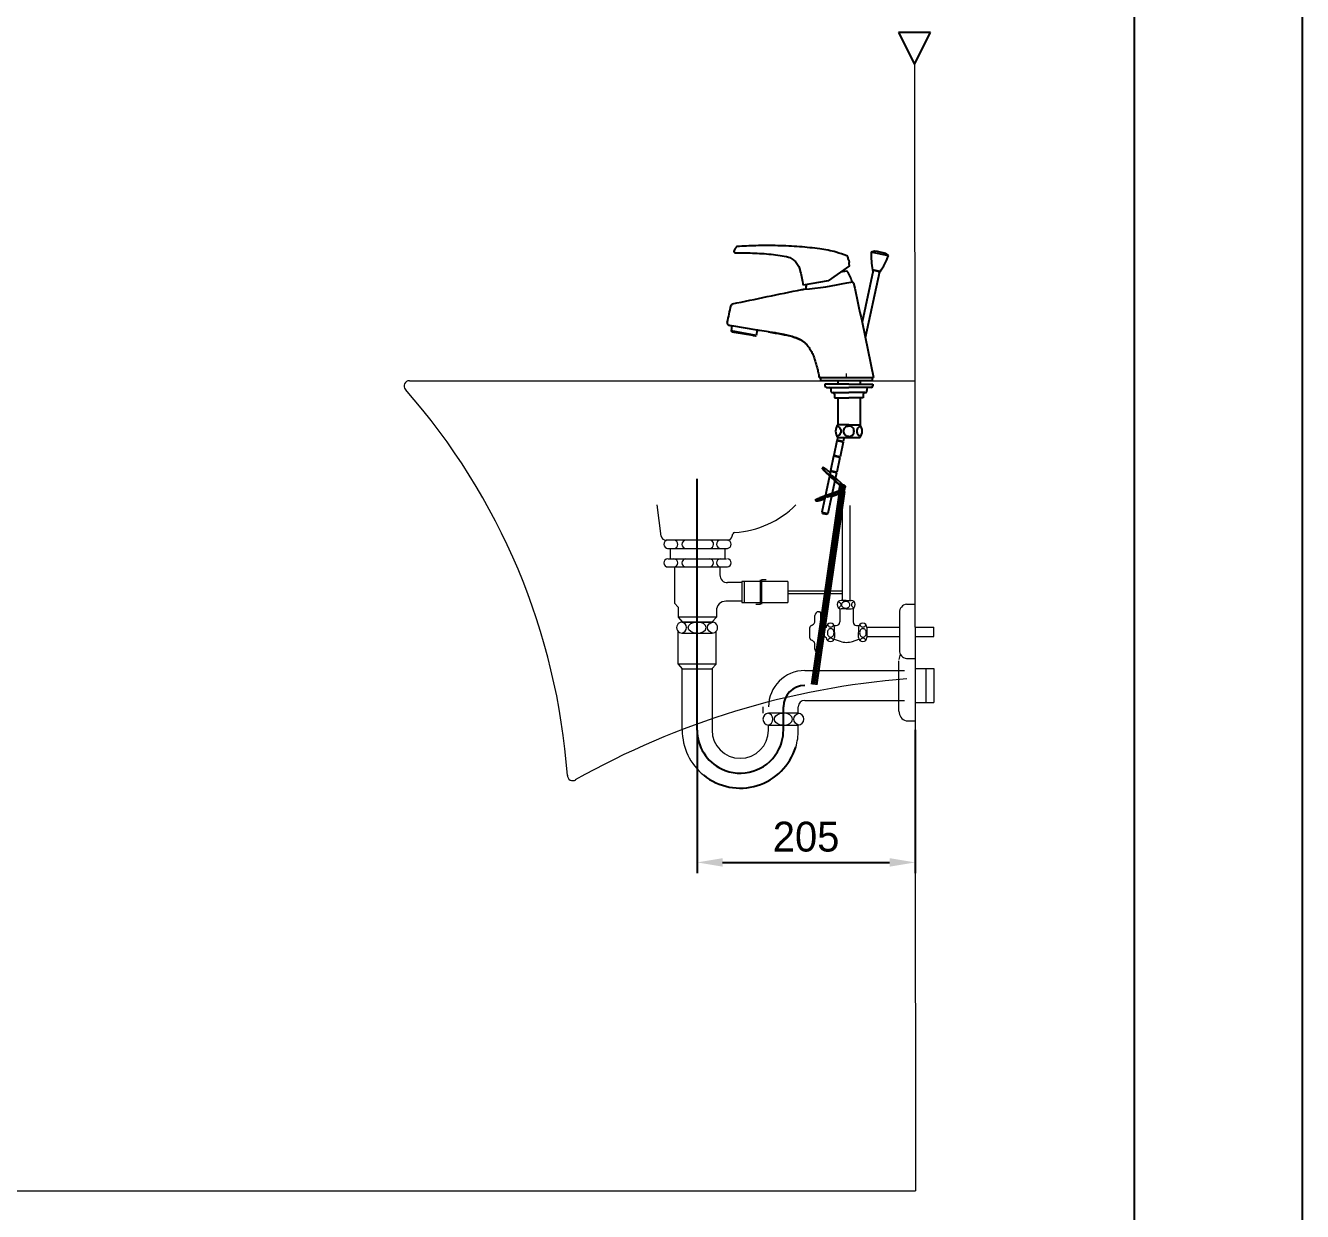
# Model space of a CAD drawing. Header units: millimetres. Extents: x 14345 to 16771, y -177 to 3253.
# Drawn here: x 15572 to 16771, y 645 to 1758 of the extents above; entities that cross this region are included whole.
import ezdxf
from ezdxf.lldxf.tags import DXFTag

# ---------------------------------------------------------------- set-up
doc = ezdxf.new("R2010")
doc.units = ezdxf.units.MM
doc.header["$LTSCALE"] = 0.2
for name, color, linetype in [('7', 7, 'Continuous'), ('CENTER', 2, 'CENTER'), ('YA', 7, 'Continuous'), ('외형선', 3, 'Continuous')]:
    doc.layers.add(name, color=color, linetype=linetype)
for name, color, linetype, lineweight in [('DIM', 3, 'Continuous', 15), ('drawing', 7, 'Continuous', 15), ('HID', 252, 'HIDDEN', 15)]:
    doc.layers.add(name, color=color, linetype=linetype, lineweight=lineweight)
doc.styles.add('h', font='', dxfattribs={"height": 28})
doc.styles.get('h').set_extended_font_data('Haansoft Batang')
tags = doc.linetypes.add('CENTER', pattern=[50.800000000000004, 31.75, -6.35, 6.35, -6.35]).pattern_tags.tags
tags[10:11] = [DXFTag(74, 4), DXFTag(75, 0), DXFTag(340, '0'), DXFTag(46, 1.0), DXFTag(50, 0.0), DXFTag(44, 0.0), DXFTag(45, 0.0)]
tags[8:9] = [DXFTag(74, 4), DXFTag(75, 0), DXFTag(340, '0'), DXFTag(46, 1.0), DXFTag(50, 0.0), DXFTag(44, 0.0), DXFTag(45, 0.0)]
tags[6:7] = [DXFTag(74, 4), DXFTag(75, 0), DXFTag(340, '0'), DXFTag(46, 1.0), DXFTag(50, 0.0), DXFTag(44, 0.0), DXFTag(45, 0.0)]
tags[4:5] = [DXFTag(74, 4), DXFTag(75, 0), DXFTag(340, '0'), DXFTag(46, 1.0), DXFTag(50, 0.0), DXFTag(44, 0.0), DXFTag(45, 0.0)]
tags = doc.linetypes.add('HIDDEN', pattern=[9.524999999999999, 6.35, -3.175]).pattern_tags.tags
tags[6:7] = [DXFTag(74, 4), DXFTag(75, 0), DXFTag(340, '0'), DXFTag(46, 1.0), DXFTag(50, 0.0), DXFTag(44, 0.0), DXFTag(45, 0.0)]
tags[4:5] = [DXFTag(74, 4), DXFTag(75, 0), DXFTag(340, '0'), DXFTag(46, 1.0), DXFTag(50, 0.0), DXFTag(44, 0.0), DXFTag(45, 0.0)]
doc.dimstyles.new('AM_ISO$0', dxfattribs={"dimtxt": 28, "dimasz": 24, "dimexe": 10, "dimexo": 0, "dimgap": 10, "dimtad": 1, "dimdec": 0, "dimdsep": 46, "dimtxsty": 'h', "dimcen": -5, "dimclrd": 256, "dimclre": 256, "dimclrt": 256, "dimadec": 0, "dimazin": 2, "dimtp": 0.1, "dimtm": 0.1, "dimtfac": 0.71, "dimtdec": 0, "dimtmove": 0, "dimatfit": 3, "dimfxl": 0, "dimlwd": -1, "dimlwe": -1, "dimarcsym": 0})

# ---------------------------------------------------------------- blocks, each defined once
blk = doc.blocks.new('A$C60B437B5')
at = {"layer": '7'}
for p, q in [((113.97189946461, 398.7712857172476), (114.3192014029482, 396.8016385484286)), ((138.1947446917147, 407.3474321895485), (135.1929712534511, 406.4519679381299)), ((151.3324066655587, 403.0214250396391), (135.1929712535348, 406.4519679380526)), ((138.1947446917147, 407.3474321895485), (138.2250637797388, 407.3409876684029)), ((148.9240492118261, 405.0668481116252), (148.9543682998519, 405.0604035904864)), ((148.9543682998519, 405.0604035904864), (151.3324066655587, 403.0214250396391)), ((114.819183740794, 393.5916876055437), (94.75419410727045, 379.5420306099975)), ((112.1234684023038, 388.5957193137704), (106.1900394053082, 387.5494956935124)), ((136.8977032588755, 389.2209961491806), (126.5503814686253, 340.5406745023599)), ((142.7665888632218, 387.9735260042701), (129.5610085194567, 325.8461551059002)), ((143.4461286588266, 388.1419005304354), (136.3453968548693, 389.6512076681181)), ((136.7325311308814, 389.2561045689165), (137.8758508596256, 389.0130844584285)), ((141.7884412625135, 388.1814376952223), (137.8758508596256, 389.0130844584285)), ((141.7884412625135, 388.1814376952223), (142.9317609912578, 387.9384175847365)), ((94.75419410727045, 379.5420306099975), (71.25922035301483, 375.3992328261181)), ((112.3815316150358, 377.4715300901964), (117.7198776157838, 378.4128245224922)), ((4.372391971830439, 337.3419255420179), (3.505376381304814, 332.4248357862659)), ((28.01037604009434, 333.1891032452261), (4.372391971830439, 337.3419255420179)), ((126.5503814686253, 340.5406745023599), (137.1605137547849, 288.7538566581923)), ((4.389928312204574, 331.6826085873679), (3.505376381304814, 332.4248357862659)), ((27.14076245360229, 328.257279522267), (3.505376381304814, 332.4248357862659)), ((4.389928312204574, 331.6826085873679), (6.113954727003147, 331.3786162149693)), ((24.33228531069108, 328.1662329895805), (6.113341880001826, 331.3787242764299)), ((23.9036325740035, 328.0387307100675), (6.472535345703363, 331.1123034547693)), ((24.3317321101058, 328.1663305337695), (26.05569887850652, 327.8623486786653)), ((26.05569887850652, 327.8623486786653), (27.14076245360229, 328.257279522267)), ((28.01037604009434, 333.1891032452261), (27.14076245360229, 328.257279522267)), ((28.50277991658731, 333.1022791563912), (28.01037604009434, 333.1891032452261)), ((86.3866829595845, 288.7538566581923), (86.28534305028734, 289.222814193892)), ((86.38655913418552, 288.7538566581923), (115.5427535278268, 288.7538566581923)), ((87.38668295958814, 288.7538566581923), (87.38668295958814, 285.7538566581927)), ((115.5427535278268, 288.7538566581923), (137.1605137547849, 288.7538566581923)), ((136.1605137547867, 288.7538566581923), (136.1605137547867, 285.7538566581927)), ((87.38668295958814, 285.7538566581927), (114.9050838428157, 285.7538566581927)), ((91.66051377238728, 282.4680788963899), (91.66051377238728, 280.9680788963913)), ((114.1605137723873, 282.4680788963899), (91.66051377238728, 282.4680788963899)), ((93.1605137723891, 279.4680788963904), (95.6605137723891, 279.4680788963904)), ((95.6605137723891, 279.4680788963904), (114.1605137723873, 279.4680788963904)), ((97.16051377238546, 277.9680788963917), (97.16051377238546, 276.4680788963908)), ((103.6605137723855, 285.7538566581927), (103.6605137723855, 282.4680788963899)), ((114.1605137723873, 282.4680788963899), (136.6605137723873, 282.4680788963899)), ((132.6605137723855, 279.4680788963904), (114.1605137723873, 279.4680788963904)), ((114.9050838428157, 285.7538566581927), (136.1605137547867, 285.7538566581927)), ((124.6605137723855, 285.7538566581927), (124.6605137723855, 282.4680788963899)), ((131.1605137723855, 277.9680788963917), (131.1605137723855, 276.4680788963908)), ((135.1605137723855, 279.4680788963904), (132.6605137723855, 279.4680788963904)), ((136.6605137723873, 282.4680788963899), (136.6605137723873, 280.9680788963913)), ((99.16051377238728, 274.4680788963904), (114.1605137723873, 274.4680788963904)), ((100.6605137723891, 272.9680788963917), (100.6605137723891, 269.4680788963904)), ((100.6605137723891, 269.4680788963904), (114.1605137723873, 269.4680788963904)), ((103.6605137723855, 269.4680788963904), (103.6605137723855, 244.2538566581918)), ((129.1605137723873, 274.4680788963904), (114.1605137723873, 274.4680788963904)), ((127.6605137723855, 269.4680788963904), (114.1605137723873, 269.4680788963904)), ((124.6605137723855, 269.4680788963904), (124.6605137723855, 244.2538566581918)), ((127.6605137723855, 272.9680788963917), (127.6605137723855, 269.4680788963904)), ((114.1605137723873, 244.2538566581918), (103.6605137723855, 244.2538566581918)), ((114.1605137723873, 244.2538566581918), (124.6605137723855, 244.2538566581918)), ((102.883350641092, 229.1960486691817), (99.97258696964127, 215.501982258874)), ((108.7522362454438, 227.9485785242734), (102.883350641092, 229.1960486691817)), ((103.5617802414599, 232.387808994303), (103.0288888246487, 229.880751989703)), ((108.897774428995, 228.6332818447925), (103.0288888246487, 229.880751989703)), ((103.3724244414243, 229.0920928237726), (103.5179626249756, 229.7767961442939)), ((103.6605137723855, 232.2538566581914), (124.6605137723855, 232.2538566581914)), ((108.7522362454438, 227.9485785242734), (105.8414725739894, 214.2545121139635)), ((108.2631624451114, 228.0525343696825), (108.4087006286627, 228.7372376902015)), ((109.667351362601, 232.2538566581914), (108.897774428995, 228.6332818447925)), ((89.58247811792535, 204.0706705312271), (89.25948871053333, 203.6966375859008)), ((99.82704878598815, 214.8172789383505), (96.916285114532, 201.1232125281406)), ((105.6959343904382, 213.5698087934445), (99.82704878598815, 214.8172789383505)), ((105.8414725739894, 214.2545121139635), (99.97258696964127, 215.501982258874)), ((100.3161225864169, 214.7133230929437), (100.4616607699718, 215.3980264134627)), ((105.6959343904382, 213.5698087934445), (102.785170718982, 199.8757423832346)), ((105.2068605901077, 213.6737646388535), (105.3523987736589, 214.3584679593725)), ((96.77074693099894, 200.4385092076182), (88.66219098910369, 162.2907527789605)), ((92.33932434255803, 200.5284931121371), (92.01633493517147, 200.1544601668086)), ((92.01633493517147, 200.1544601668086), (105.6578016909152, 187.3364290933584)), ((105.2582457960416, 188.3893925600607), (92.33932434255803, 200.5284931121371)), ((102.6396325354181, 199.191039062719), (94.53107659352281, 161.0432826340591)), ((96.50866731005954, 199.2055215309204), (95.90797697549351, 199.7699525787464)), ((102.6396325354181, 199.191039062719), (96.77074693099894, 200.4385092076182)), ((102.785170718982, 199.8757423832346), (96.916285114532, 201.1232125281406)), ((97.25982073141131, 200.3345533622148), (97.40535891496256, 201.0192566827338)), ((108.209963588708, 188.2105470179356), (101.6215374035237, 194.4012780499718)), ((102.1505587350002, 199.2949949081224), (102.2960969186497, 199.9796982286437)), ((105.4316735581251, 182.5679154462607), (79.10722356688711, 0.9046298137564008)), ((105.9907799687207, 182.4490737100125), (79.66924053427829, 0.7918495102351244)), ((80.91063734702584, 0.5427376195686975), (108.0567375117171, 186.0993032576714)), ((81.95266783860279, 0.333632695807637), (108.8400104392549, 184.6859056204441)), ((109.7818690297499, 181.1278663073283), (83.58542889809723, 0.005985491981618907)), ((109.9162978648346, 181.6146791233489), (83.61526353024783, -1.442693019271246e-06)), ((104.4982053661461, 181.8809573091532), (86.8225424461998, 175.7195876409485)), ((86.96547504759292, 175.2465199154351), (104.6411379675392, 181.4078895836399)), ((105.1615883491577, 181.2972644399331), (104.6411379675392, 181.4078895836399)), ((105.4572119878067, 186.4936928245418), (104.6577292750244, 182.7324223820181)), ((104.6578576133434, 182.7323951028932), (106.2881676881007, 182.3858619989248)), ((105.5810911453373, 188.7693311056039), (105.193503856488, 188.3204915711547)), ((105.193503856488, 188.3204915711547), (105.8023584666698, 187.7483890654564)), ((106.0015599121398, 186.3779881013413), (105.2020771993994, 182.6167176589108)), ((106.2559836433393, 186.3239086678861), (105.4573403261275, 186.4936655454123)), ((105.5810911453373, 188.7693311056039), (109.5066090414985, 187.9349365188039)), ((106.1899457556101, 188.1972285998625), (105.5810911453373, 188.7693311056039)), ((106.2303424030797, 188.1581773347573), (106.0704478175667, 187.4059324536636)), ((106.1899457556101, 188.1972285998625), (110.115463651684, 187.3628340131056)), ((106.2881676881007, 182.3858619989248), (107.1198144513692, 186.2984524018559)), ((110.4769633135693, 185.584868382686), (107.0827740138484, 186.3063255899367)), ((110.115463651684, 187.3628340131056), (109.5066090414985, 187.9349365188039)), ((110.4505569087287, 185.5904812373699), (109.7901246223882, 182.4833916179425)), ((109.7980008720479, 182.2927630973134), (110.4968604918176, 185.5806391069557)), ((109.8243792680951, 181.634217024204), (109.9162978648346, 181.6146791233489)), ((82.86330474770512, 173.6049579284729), (83.00623734909823, 173.1318902029595)), ((86.8225424461998, 175.7195876409485), (86.96547504759292, 175.2465199154351)), ((90.53412768048292, 174.4879793819512), (91.31246039674988, 174.7592900315856)), ((97.93736151212943, 177.0685932228268), (104.7689263792345, 179.449935113618)), ((88.66219098910369, 162.2907527789605), (94.53107659352281, 161.0432826340591)), ((88.66219098907823, 162.2907527789673), (89.43242689901672, 161.1046934873909)), ((89.43242689901672, 161.1046934873909), (93.34501730194643, 160.2730467241188)), ((94.53107659352281, 161.0432826340591), (93.34501730194643, 160.2730467241188))]:
    blk.add_line(p, q, dxfattribs=at)
for points in [[(102.918728803641, 243.1099039767644, -0.03864455339904184), (103.6216869114214, 242.874829613301, -0.09923266320467948), (105.2158335012227, 241.7893905641238, -0.09772396573472668), (106.2762933666563, 240.1720689595998, -0.09668326976021187), (106.6507113716507, 238.2538566581904, -0.09668326976021818), (106.2762933666563, 236.3356443567834, -0.097723965734745), (105.2158335012227, 234.7183227522594, -0.09923266320468782), (103.6216869114214, 233.6328837030821, -0.0386445533990412), (102.918728803641, 233.3978093396188, -0.1003264732363514)], [(114.1605137723873, 233.2538566581904, -0.1003264732363513), (112.2905587470468, 233.6328837030821, -0.09923266320468234), (110.696412157251, 234.7183227522594, -0.09772396573472465), (109.6359522918174, 236.3356443567834, -0.09668326976020096), (109.261534286823, 238.2538566581904, -0.0966832697601965), (109.6359522918174, 240.1720689595998, -0.09772396573472242), (110.696412157251, 241.7893905641238, -0.09923266320467948), (112.2905587470468, 242.874829613301, -0.1003264732363477), (114.1605137723873, 243.2538566581904)], [(114.1605137723873, 233.2538566581904, 0.1003264732363513), (116.0304687977277, 233.6328837030821, 0.09923266320468234), (117.6246153875236, 234.7183227522594, 0.09772396573472465), (118.685075252959, 236.3356443567834, 0.09668326976020096), (119.0594932579534, 238.2538566581904, 0.0966832697601965), (118.685075252959, 240.1720689595998, 0.09772396573472242), (117.6246153875236, 241.7893905641238, 0.09923266320467948), (116.0304687977277, 242.874829613301, 0.1003264732363477), (114.1605137723873, 243.2538566581904)], [(125.4022987411299, 243.1099039767644, 0.03864455339904184), (124.6993406333495, 242.874829613301, 0.09923266320467948), (123.1051940435536, 241.7893905641238, 0.09772396573472668), (122.0447341781182, 240.1720689595998, 0.09668326976021187), (121.6703161731239, 238.2538566581904, 0.09668326976021818), (122.0447341781182, 236.3356443567834, 0.097723965734745), (123.1051940435536, 234.7183227522594, 0.09923266320468782), (124.6993406333495, 233.6328837030821, 0.0386445533990412), (125.4022987411299, 233.3978093396188, 0.1003264732363514)]]:
    blk.add_lwpolyline(points, format="xyb", dxfattribs=at)
for centre, radius, start, end in [((7.783309512677079, 407.1997434117968), 1.5000011714, 154.2971509197985, 270.8051919597678), ((9.322986682342162, 410.1921633522345), 1.5000013857, 93.69655329946563, 151.314076917032), ((111.7883170713612, 401.581977711666), 1.5, 12.94405111780823, 66.1921782444072), ((205.0980138486848, 402.8071058322773), 70, 177.0152900349719, 190.832671107118), ((133.241345462091, 357.5899821335581), 50, 71.72041935884832, 84.27958064115496), ((85.9884735591113, 428.1246201783317), 70, 325.1673288927936, 338.9847099651641), ((112.2102924911378, 388.1033154372624), 0.5, 34.09768124973049, 99.99999999952846), ((83.6414282008227, 368.7624262859929), 35, 15.88088929895332, 34.0976812497359), ((136.836486976259, 389.7451783692752), 0.5, 190.832671105415, 257.9999999998259), ((143.0357168366318, 388.4274913850998), 0.5, 258.0000000001439, 325.1673288945866), ((108.8836200421993, 373.2133057598382), 35, 175.6304533653748, 182.558546068908), ((116.6527729559875, 376.7212904709929), 2, 12.54192289473285, 57.75421194463953), ((5.478757616385337, 355.8869478871923), 1.9999998436, 103.7821654368735, 164.2289609664412), ((1.95368023348783, 339.7776035468512), 2, 167.6446493488498, 258.9831117537149), ((6.559359434506405, 331.6047073312682), 0.5, 206.8698976459218, 259.9999999999414), ((23.99045666280654, 328.5311345865687), 0.5, 259.9999999999414, 313.1301023512569), ((93.1605137723891, 280.9680788963913), 1.5, 180, 270), ((95.6605137723891, 277.9680788963917), 1.5, 0, 90), ((99.16051377238728, 276.4680788963908), 2, 180, 270), ((129.1605137723873, 276.4680788963908), 2, 270, 0), ((132.6605137723855, 277.9680788963917), 1.5, 90, 180), ((135.1605137723855, 280.9680788963913), 1.5, 270, 0), ((99.16051377238728, 272.9680788963917), 1.5, 0, 90), ((129.1605137723873, 272.9680788963917), 1.5, 90, 180), ((111.6605137723873, 238.2538566581927), 10, 143.1301023541039, 216.8698976458961), ((111.6605137723873, 238.2538566581927), 10, 143.1301023541039, 216.8698976458649), ((116.6605137723873, 238.2538566581927), 10, 323.1301023541039, 36.86989764589613)]:
    blk.add_arc(centre, radius, start, end, dxfattribs=at)
for points in [[(8.007139251612898, 410.912148643469), (6.431765204635667, 407.8502805358351)], [(112.3938223694222, 402.9543345655195), (102.3082413699467, 406.358473251343), (86.75144945363172, 409.411562563336), (67.95018365683973, 411.4570627102346), (47.41612496894049, 412.4669877350918), (26.82882414620508, 412.4659050098142), (9.226265887327827, 411.689234229156)], [(7.804392192956584, 405.6996425118284), (12.90779708130685, 405.7374916708584), (30.26465051197192, 405.2662025637089), (47.54671379634783, 403.5373345344572), (55.47725345847539, 402.1898223890701)], [(55.47746793495389, 402.1906800329537), (57.59692421968066, 401.6245407115427), (59.6207664807298, 400.772920885526), (61.50910798498444, 399.6521241392559), (63.22613828371686, 398.2833768420248), (64.73955676811056, 396.692459695668), (66.02094414505882, 394.909234504418), (67.04610994374889, 392.9673254633865), (67.79525663941968, 390.9049701202473)], [(113.9718994646137, 398.7712857172544), (113.6128085806304, 400.3386390856183), (113.250200983739, 401.9179769393616)], [(114.7635451107471, 393.8337084971743), (114.6042907878036, 394.5938261892313), (114.483200428449, 395.3068530091484), (114.4007363000492, 395.9226860943652), (114.3512358933749, 396.3981274729024), (114.3264574401383, 396.6987293966251), (114.3192014029501, 396.8016385484377)], [(67.7954250595576, 390.9055000413871), (68.56499570295455, 388.0886940634689), (70.02933753202342, 381.8456586075688), (71.23626265807616, 375.5327482990713), (71.25922035301483, 375.3992328261181)], [(69.89166712288534, 371.3869761304902), (70.15278022518942, 371.4015012136922), (70.94074935388744, 371.4474345008914), (72.26510008798869, 371.5316837917901), (112.3815316150376, 377.4715300901964)], [(5.002293061088494, 357.8293739692906), (69.89166712288534, 371.3869761304902)], [(3.869524009305678, 337.3694048500663), (4.068034486208489, 337.3592240530677), (4.372416857806456, 337.3419240857668)], [(38.85382974818822, 331.4800308360911), (30.14448758388608, 332.8461988142924), (28.50277991658913, 333.1022791563912)], [(38.85383031628589, 331.4800364729915), (44.95308083488635, 330.4771282930908), (50.95194584918499, 329.3963657475927), (56.01097019678673, 328.3484292382916)], [(56.01096513898665, 328.3484169359911), (52.30482106599084, 329.1317551697914), (48.21315560258881, 329.9058630260918), (43.72903524968933, 330.6840870901913), (38.85382974818822, 331.4800308360911)], [(56.01095578848799, 328.3483798878904), (61.13375496618755, 327.0446126409904), (65.94072773088737, 325.4118215906913), (70.04811308838725, 323.4105981529926), (72.45900915978564, 321.7159145354906)], [(72.45961154818542, 321.7166471996909), (70.99550223309052, 322.80778103749), (68.60870030898695, 324.2074738597914), (66.08164260448757, 325.3550301574926), (63.52614255298431, 326.2973006865916), (61.0040913551893, 327.0821431338907), (58.51755864418919, 327.7521442191908), (56.01096513898665, 328.3484169359911)], [(72.45900915978564, 321.7159145354906), (73.11176601928491, 321.1579398518909)], [(73.11221262438448, 321.1576755594926), (72.45961154818542, 321.7166471996909)], [(73.11221262448453, 321.1576755595904), (76.0799555502872, 317.9058086479897), (78.46591213618922, 314.1652767443923), (80.37915133828574, 310.1509982331906), (81.9372588470851, 306.0146490295908), (83.24052608139027, 301.8363707093924), (84.36159805178431, 297.6504951671898), (85.35619746058728, 293.4573581476905), (86.28519003398651, 289.2227811574928)], [(89.58342553166403, 204.0700224471123), (89.54391777972887, 203.9313597484754), (89.61633409234491, 203.6748689538847), (89.81170109000414, 203.3222066874685), (90.12468677422476, 202.882995322256), (90.54675025435245, 202.369218256976), (91.0663750439835, 201.794892721379), (91.6693835197766, 201.175687139136), (92.33932434255803, 200.5284931121371)], [(95.90797697549533, 199.7699525787464), (95.18936855357424, 200.4274912232693), (94.44168199946034, 201.0774490803253), (93.68531129490475, 201.7020965135855), (92.94088891661886, 202.284393077877), (92.22872242269659, 202.8084529435221), (91.5682402411876, 203.2599784942424), (90.977461347602, 203.6266506567238), (90.4725033874729, 203.8984652341189), (90.06714268981523, 204.068006048082), (89.77243819342402, 204.1306474224659), (89.59642956823882, 204.0846804728578), (89.58342553166403, 204.0700224471123)], [(92.01633493517147, 200.1544601668086), (91.34639411238823, 200.8016541938052), (90.74338563658966, 201.4208597760505), (90.22376084691314, 201.9951853115565), (89.80169736678545, 202.5089623768388), (89.48871168261576, 202.9481737421399), (89.29334468495654, 203.3008360085562), (89.22092837234231, 203.5573268031446), (89.26043612426838, 203.6959895017815)], [(97.56783507350701, 196.7351608289976), (97.54390930580485, 196.6789086136184), (97.58592638813752, 196.523542267186), (97.62179733284938, 196.4569757737665)], [(97.73080600699359, 196.7598051116186), (97.59282916630582, 196.7586848133458), (97.56783507350701, 196.7351608289976)], [(97.62179733284938, 196.4569757737665), (97.71726572048647, 196.2985564156741), (97.93288000605571, 196.0125971390351), (98.22448330857878, 195.676653692057), (98.5808694768184, 195.3036361928337), (98.98834279014591, 194.907879494828), (99.4312442775772, 194.5045923058972), (99.89255348337065, 194.1092727265884), (100.3545425535249, 193.7371126665987), (100.7994575072025, 193.4024140284571), (101.2102005120323, 193.1180390929369), (101.5709869448074, 192.894916229465), (101.8679519853158, 192.7416199244537), (102.0896834334599, 192.6640412690442)], [(101.5038557587941, 193.8468609738941), (101.239619963726, 194.1202101877882), (100.8321466504367, 194.5159668858826), (100.3892451628708, 194.9192540747679), (99.92793595707735, 195.3145736540789), (99.4659468869213, 195.6867337140663), (99.02103193329094, 196.0214323522966), (98.61028892842114, 196.3058072877259), (98.24950249564608, 196.5289301512), (97.95253745513037, 196.6822264562113), (97.73080600699359, 196.7598051116186)], [(101.7460757317895, 192.8015247293949), (101.5646200270949, 193.037216296256), (101.378030302576, 193.2561138222552)], [(102.2526543669392, 192.6886855516675), (102.2765801347323, 192.7449377670011), (102.2345630523087, 192.9003041134767), (102.1032237199615, 193.1252899649887), (101.8876094344887, 193.4112492415845), (101.5960061319129, 193.7471926886944), (101.5038557587941, 193.8468609738941)], [(102.0896834334599, 192.6640412690442), (102.2276602741931, 192.6651615674102), (102.2526543669392, 192.6886855516675)], [(104.4982053661461, 181.8809573091532), (104.680374941383, 181.9670547241383), (104.8441523453039, 182.0920442405798), (104.9788391658149, 182.2479879697487), (105.0810361858767, 182.4310044581118), (105.1063664187222, 182.4953643873089)], [(105.2800350031357, 181.8516070500248), (105.1603215486466, 181.7247681773863), (104.9147285307208, 181.5372403158192), (104.6411379675392, 181.4078895836399)], [(105.1063664187222, 182.4953643873089), (105.1441841809265, 182.6290231998103)], [(105.9558788504364, 186.4589028206858), (105.9665191070253, 186.5968121334201), (105.9476325348824, 186.805459302547), (105.8880529729413, 187.002715233454), (105.7892391365131, 187.1836277887398), (105.6578016909152, 187.3364290933584)], [(105.8023584666716, 187.7483890654564), (105.9027657341267, 187.6438952509232), (105.9923591384013, 187.5294344949764), (106.0704478175667, 187.4059324536636)], [(105.9436668937105, 186.3902936423317), (105.9558788504364, 186.4589028206858)], [(106.0704478175667, 187.4059324536636), (106.1820153054123, 187.1681799212927), (106.2592454587066, 186.896721176128), (106.2863785975878, 186.610295754346), (106.2559836433411, 186.3239086678861)], [(106.2303424030797, 188.1581773347573), (106.2102924131814, 188.1778364051927), (106.1899457556137, 188.1972285998602)], [(107.082774013852, 186.3063255899367), (107.0613325000522, 186.5116815202002), (107.0218045939982, 186.7239555381382), (106.9644527692999, 186.9373030565741), (106.8894591164117, 187.1496896603837), (106.7957138103429, 187.3619861942955), (106.6818347818225, 187.5736996096309), (106.5481021211144, 187.780702539507), (106.3957045389907, 187.9783382453472), (106.2303424030797, 188.1581773347573)], [(108.4149529182305, 186.0231622224358), (108.4999500175418, 185.8860948941553), (108.566194958139, 185.7513332392743), (108.6165097670819, 185.6192956742864), (108.6539918953913, 185.4878661300465), (108.6883314978695, 185.3555981571928), (108.73185718071, 185.2251385450215), (108.7789084135984, 185.0954843384777), (108.8128778341179, 184.963155688419), (108.8307555459342, 184.8276404372511), (108.8400104392549, 184.6859056204441)], [(108.8400104392549, 184.6859056204441), (108.8521142738591, 184.4880045209804), (108.8713353308431, 184.2926994169732), (108.8985964265266, 184.0987913807605), (108.9353855509307, 183.8999105448322), (108.9774700135804, 183.685970420792), (109.0108205640099, 183.4450953923799), (109.0279713310629, 183.1697724493295), (109.0488963672124, 182.8638135132194), (109.0968415973221, 182.5341479465299), (109.182060152034, 182.1986827404628), (109.2786880235781, 181.8776077242767), (109.367876999142, 181.5864576536062), (109.4492109904531, 181.339812336186), (109.5245024261221, 181.1443575490528), (109.5995586095341, 181.0136967256078), (109.6700792077554, 180.9572038798608), (109.7287040040483, 180.9810070344422), (109.7719501939173, 181.0848856567343), (109.7792412540566, 181.1226156331866)], [(109.7141482411826, 184.5001018948089), (109.7096940262254, 184.6455548902502), (109.6981413236335, 184.7826336764176), (109.6745673421919, 184.9126039991659), (109.6439862859479, 185.0376740374684), (109.6195921428643, 185.1634731178472), (109.6040164991991, 185.2915821706954), (109.588350409269, 185.4174606876625), (109.5678611570311, 185.5418793171173), (109.5436223880552, 185.666163989021), (109.5189397453869, 185.7885025784065)], [(109.7792412540566, 181.1226156331866), (109.8024801009906, 181.2572193638396), (109.820320245919, 181.4803853446749), (109.8243787691736, 181.7463309544489), (109.812632744115, 182.0482755502023), (109.7937052837551, 182.372620647174), (109.788080327362, 182.6983736793493), (109.7947991061319, 183.0032132451827), (109.7997411031247, 183.2769765755272), (109.7882855110965, 183.5146866977668), (109.7661590334901, 183.7243840898889), (109.7450995365853, 183.9193446060715), (109.7296253063359, 184.1101011163817), (109.7193848128882, 184.3034094891657), (109.7141482411826, 184.5001018948089)], [(110.1558602992391, 187.3237827479572), (110.1358103093407, 187.3434418183972), (110.115463651684, 187.3628340131056)], [(110.1558602992391, 187.3237827479572), (110.3078441494217, 187.1480045817036), (110.4290140822395, 186.9540306344782), (110.5177044445645, 186.7455923557502), (110.5737574748673, 186.5251745794096), (110.5972223860972, 186.2934103277364), (110.5876029570136, 186.0543534629021), (110.5567297457419, 185.86230158997)], [(110.5567297457419, 185.86230158997), (110.546243627623, 185.8157927154996), (110.4769633135693, 185.584868382686)], [(82.86443385279381, 173.6051646348976), (82.88474092601064, 173.747908563784), (83.05522072417443, 173.9527701961372), (83.3771380239341, 174.1954802909952), (83.84170803026063, 174.4694170921723), (84.43625416422219, 174.7671071133066), (85.14455427082066, 175.080429154945), (85.94728352472885, 175.4008359586958), (86.8225424461998, 175.7195876409485)], [(86.96547504759292, 175.2465199154351), (86.09021612612196, 174.9277682331824), (85.287486872312, 174.6073614293862), (84.57918676571353, 174.29403938775), (83.98464063175197, 173.9963493666157), (83.52007062532721, 173.7224125654795), (83.19815332557482, 173.4797024706215), (83.02767352740557, 173.2748408382706), (83.0073664541942, 173.1320969093842)], [(83.0073664541942, 173.1320969093842), (83.01328427653243, 173.1134169183081), (83.1553797136985, 172.9998348629276), (83.45008421018247, 172.9371934884982), (83.88935809576833, 172.9272016795692), (84.46121709523322, 172.9701317464303), (85.15005947450845, 173.0648120109383), (85.93709195797601, 173.2086588214445), (86.80084277414608, 173.3977471222345), (87.71774780617488, 173.6269176444005), (88.66279382778885, 173.8899177883325), (89.61020115996871, 174.1795723171815), (90.53412768048474, 174.4879793819512)], [(93.28484451506483, 176.5852744890974), (93.28586707589238, 176.6463949313895), (93.38744477679029, 176.7712392643391), (93.59893921725416, 176.9233535478695), (93.91222278462192, 177.0968921153978), (94.31525616705585, 177.2851859770974), (94.7925510176101, 177.4809991054001), (95.32576516292647, 177.6768065116214), (95.89440748239394, 177.8650834270086), (96.47662537060569, 178.0385944751804), (97.05004452057437, 178.1906717239115), (97.59262875601235, 178.3154709298508), (98.08352686899707, 178.4081961294639), (98.50387392033736, 178.465283945374), (98.83751620872499, 178.4845405247772), (99.0716320478532, 178.4652258481281)], [(93.42370213830691, 176.4964745661671), (93.29810968860329, 176.5536182466569), (93.28484451506483, 176.5852744890974)], [(98.05535572054578, 177.6229438613238), (97.70278316854274, 177.480701308895), (97.16956902322636, 177.2848939026783), (96.60092670375161, 177.0966169872911), (96.01870881554714, 176.9231059391193), (95.44528966548751, 176.7710286904291), (94.90270543005136, 176.6462294844898), (94.41180731706663, 176.5535042848744), (93.99146026572635, 176.4964164689711), (93.65781797742784, 176.4771598895202), (93.42370213830691, 176.4964745661671)], [(99.21048967099705, 178.3764259252455), (99.20946711030592, 178.3153054829988), (99.10788940936982, 178.1904611499606), (98.89639496880773, 178.0383468664734), (98.58311140153091, 177.8648082988996), (98.18007801909698, 177.6765144371977), (98.05535572054578, 177.6229438613238)], [(98.70181123160546, 178.4793863005432), (98.44017880003958, 178.3378760244561), (98.18068695987859, 178.2137960620814)], [(99.0716320478532, 178.4652258481281), (99.19722449755682, 178.4080821676428), (99.21048967099705, 178.3764259252455)]]:
    blk.add_spline(points, degree=3, dxfattribs=at)
for points in [[(114.819183740794, 393.591687605546), (114.8006383656775, 393.672361427811), (114.7820917382087, 393.753034962496), (114.7635451107471, 393.8337084971743)], [(118.6050480233844, 377.1555983488922), (121.2534925051314, 364.9506237333815), (123.9019369868784, 352.7456491178707), (126.5503814686253, 340.5406745023599)], [(1.592863554833457e-06, 340.2055518722107), (1.184682103439627, 345.6138801032369), (2.369362614010242, 351.022208334263), (3.554043124588134, 356.4305365652915)]]:
    blk.add_open_spline(points, degree=3, dxfattribs=at)
blk.add_open_spline([(1.571483579293272, 337.8144617492392), (1.926364891625781, 337.7453712483014), (2.692249170331706, 337.5963520809676), (3.458390636897093, 337.4486604132624), (3.869524009305678, 337.3694048500663)], degree=3, knots=[0.1733173775257519, 0.1733173775257519, 0.1733173775257519, 0.1733173775257519, 1.257949877608374, 2.514058188746958, 2.514058188746958, 2.514058188746958, 2.514058188746958], dxfattribs=at)
blk = doc.blocks.new('*D26')
at = {"linetype": 'ByBlock'}
for p, q in [((16202.45370176354, 1096.540833656985), (16202.45370176354, 962.244080023127)), ((16407.08823463763, 1096.704164145728), (16407.08823463763, 962.244080023127)), ((16226.45370176354, 972.244080023127), (16383.08823463763, 972.244080023127))]:
    blk.add_line(p, q, dxfattribs=at)
for points in [[(16226.45370176354, 976.244080023127), (16226.45370176354, 968.244080023127), (16202.45370176354, 972.244080023127)], [(16383.08823463763, 976.244080023127), (16383.08823463763, 968.244080023127), (16407.08823463763, 972.244080023127)]]:
    blk.add_solid(points)
at = {"layer": 'Defpoints', "color": 0}
for p in [(16202.45370176354, 1096.540833656985), (16407.08823463763, 1096.704164145728, -5.538509105534341e-06), (16407.08823463763, 972.244080023127)]:
    blk.add_point(p, dxfattribs=at)
at = {"insert": (16304.77096820059, 996.244080023127), "char_height": 28, "attachment_point": 5, "style": 'h'}
blk.add_mtext('205', dxfattribs=at)

msp = doc.modelspace()

# ---------------------------------------------------------------- linework, layer by layer
at = {"color": 252}
msp.add_arc((16242.97195696052, 1096.540833656985), 54.51825519699037, 231.1054252213519, 342.8025226758317, dxfattribs=at)
at = {"layer": 'CENTER', "color": 0, "linetype": 'CENTER'}
msp.add_line((16202.45370176354, 1096.540833656985), (16202.45370176354, 1332.457255119767), dxfattribs=at)
at = {"layer": 'CENTER', "color": 0}
for p, q in [((16283.49021215749, 1112.434541756364, 8.999999999964975e-06), (16283.49021215749, 1118.377382746276, 8.999999999964975e-06)), ((16283.49021215749, 1096.540833656985), (16283.50170929417, 1112.434541756364, 8.999999999964975e-06))]:
    msp.add_line(p, q, dxfattribs=at)
for centre, radius, start, end in [((16303.49021215749, 1118.377382746276, 8.999999999964975e-06), 20, 90, 180), ((16242.97195696052, 1096.540833656985), 40.51825519699037, 180, 244.1933767004276), ((16242.97195696052, 1096.540833656985), 40.51825519699037, 329.7145711879378, 0), ((16242.97195696052, 1096.540833656985), 40.51825519699037, 244.1933767004276, 329.7145711879378)]:
    msp.add_arc(centre, radius, start, end, dxfattribs=at)
at = {"layer": 'DIM', "color": 0}
for p, q in [((16317.16912110302, 1427.571496270906, -9.374999983092634e-06), (16367.94307572361, 1427.571496270906, -9.374999983092634e-06)), ((16342.55609841331, 1427.571496270906, -9.374999983092634e-06), (16342.55609841331, 1431.432498058148, -9.374999983092634e-06))]:
    msp.add_line(p, q, dxfattribs=at)
at = {"layer": 'drawing'}
for p, q in [((16406.58950471099, 1721.556060170598), (16407.43370176352, 663.8731325809676, -9.374999999984117e-06)), ((15932.43370176352, 1424.473132580828, -9.374999983092637e-06), (16407.43370176352, 1424.473132580828, -9.374999983092637e-06)), ((14797.70128661314, 663.8731325809676), (16407.43370176352, 663.8731325809676, -9.374999999984117e-06))]:
    msp.add_line(p, q, dxfattribs=at)
for centre, radius, start, end in [((15932.43370176352, 1419.473132580828, -9.374999983092637e-06), 5, 90, 220.7810065815395), ((15466.67195467431, 1009.298626162654, 7.006603479014836e-05), 615.6266672264481, 4.161932840112415, 41.37363207047679), ((16456.06002336613, 400.4370150143113, 3.034551740352786e-05), 746.2069820516889, 94.34827058040987, 119.5406921312164), ((16085.67515575898, 1053.98652740529, 3.034551740352786e-05), 5, 176.9508952059687, 305.7089498669624)]:
    msp.add_arc(centre, radius, start, end, dxfattribs=at)
at = {"layer": 'HID'}
for p, q in [((16168.59855383088, 1278.593263487175, -9.374999999984117e-06), (16164.96229248739, 1307.87290366281, -9.374999999984117e-06)), ((16339.04443677481, 1218.261304522475, -4.472393004153837e-06), (16339.04443677481, 1307.347883338418, -4.472393004153837e-06)), ((16346.24443677453, 1218.261304522475, -4.472393004153837e-06), (16346.24443677453, 1307.347883338418, -4.472393004153837e-06)), ((16231.72434433097, 1274.835281487165, -9.374999999984117e-06), (16173.44183683082, 1274.835281487165, -9.374999999984117e-06)), ((16235.52595783084, 1278.593263487175, -9.374999999984117e-06), (16236.04143083108, 1280.603363487247, -9.374999999984117e-06)), ((16174.64886344004, 1267.089454465156, -9.374999999984117e-06), (16230.99046885374, 1267.089116132196, -9.374999999984117e-06)), ((16177.41503366794, 1257.355518065469, -9.374999999984117e-06), (16177.41503366794, 1267.089116132196, -9.374999999984117e-06)), ((16228.75815905457, 1257.355518065469, -9.374999999984117e-06), (16228.75815905457, 1267.089116132196, -9.374999999984117e-06)), ((16174.61233992747, 1249.609691043228, -9.374999999984117e-06), (16230.95394534118, 1249.609352710268, -9.374999999984117e-06)), ((16175.18272386876, 1257.355518065469, -9.374999999984117e-06), (16230.16489511974, 1257.355518065469, -9.374999999984117e-06)), ((16181.29144673388, 1249.609352710268, -9.374999999984117e-06), (16181.29144673388, 1215.739105835401, -9.374999999984117e-06)), ((16223.87473442837, 1249.609352710268, -9.374999999984117e-06), (16223.87473442837, 1242.096793490538, -9.374999999984117e-06)), ((16244.31866882335, 1234.896793490585, -9.374999999984117e-06), (16231.07473442809, 1234.896793490585, -9.374999999984117e-06)), ((16262.95174748091, 1236.018971881906, -9.374999999984117e-06), (16244.31866882335, 1236.018971881906, -9.374999999984117e-06)), ((16244.31866882335, 1236.018971881906, -9.374999999984117e-06), (16244.31866882335, 1216.380850032281, -9.374999999984117e-06)), ((16246.96827381396, 1216.380850032281, -9.374999999984117e-06), (16246.96827381396, 1236.018971881906, -9.374999999984117e-06)), ((16262.05267212273, 1214.697582445184, -4.472393015486628e-06), (16262.05267212273, 1237.702239469003, -4.472393015486628e-06)), ((16287.56583526231, 1236.018971881906, -4.472393015486628e-06), (16262.05267212273, 1236.018971881906, -4.472393015486628e-06)), ((16262.95174748091, 1237.702239469003, -9.374999999984117e-06), (16262.95174748091, 1214.697582445184, -9.374999999984117e-06)), ((16267.2697241424, 1237.702239469003, -9.374999999984117e-06), (16262.95174748091, 1237.702239469003, -9.374999999984117e-06)), ((16287.56583526231, 1236.018971881906, -4.472393015486628e-06), (16287.56583526231, 1216.380850032281, -4.472393015486628e-06)), ((16287.56583526231, 1227.355749263039, -5.589710908767433e-06), (16339.04443677481, 1227.355749263039, 1.700291429550797e-07)), ((16287.56583526231, 1224.854597914109, -4.472393015486628e-06), (16339.04443677481, 1224.854597914109, 1.700291429550797e-07)), ((16181.29144673388, 1215.739105835401, -9.374999999984117e-06), (16184.63991143288, 1212.020007234842, -9.374999999984117e-06)), ((16184.63991143288, 1212.020007234842, -9.374999999984117e-06), (16184.63991143288, 1202.391963214224, -9.374999999984117e-06)), ((16244.31866882335, 1217.503028423602, -9.374999999984117e-06), (16229.52626972891, 1217.503028423602, -9.374999999984117e-06)), ((16244.31866882335, 1216.380850032281, -9.374999999984117e-06), (16262.95174748091, 1216.380850032281, -9.374999999984117e-06)), ((16257.73469546124, 1214.697582445184, -4.472393015486628e-06), (16262.05267212273, 1214.697582445184, -4.472393015486628e-06)), ((16262.05267212273, 1216.380850032281, -4.472393015486628e-06), (16287.56583526231, 1216.380850032281, -4.472393015486628e-06)), ((16342.39945359261, 1218.261304522708, 1.754398976325612e-06), (16337.7413503012, 1218.261304522708, 1.754398976325612e-06)), ((16342.39945359261, 1218.261304522708, 1.754398976325612e-06), (16347.05755688449, 1218.261304522708, 1.754398976325612e-06)), ((16348.95928807755, 1210.918374977849, 1.754398976325612e-06), (16348.95928807755, 1197.972327853629, 1.754398976325612e-06)), ((16399.05712284998, 1214.784115885694, 1.754398964992713e-06), (16407.36603856146, 1214.784115885694, 1.754398964992713e-06)), ((16220.52626972891, 1202.391963214224, -9.374999999984117e-06), (16184.63991143288, 1202.391963214224, -9.374999999984117e-06)), ((16184.63991143288, 1202.391963214224, -9.374999999984117e-06), (16188.73247939873, 1197.929044893786, -9.374999999984117e-06)), ((16220.52626972891, 1202.391963214224, -9.374999999984117e-06), (16216.43370176352, 1197.929044893786, -9.374999999984117e-06)), ((16220.52626972891, 1208.503028423602, -9.374999999984117e-06), (16220.52626972891, 1202.391963214224, -9.374999999984117e-06)), ((16313.02403825487, 1198.682891656023, 1.754398976325612e-06), (16313.02403825487, 1204.056873956306, 1.754398976325612e-06)), ((16316.62403825497, 1207.656873956399, 1.754398976325612e-06), (16317.47090906709, 1207.656873956399, 1.754398976325612e-06)), ((16318.370909067, 1206.756873956259, 1.754398976325612e-06), (16318.370909067, 1169.733857886709, 1.754398976325612e-06)), ((16336.32958547178, 1210.633615279181, 1.754398976325612e-06), (16336.32958547178, 1197.972327853629, 1.754398976325612e-06)), ((16342.39945359261, 1210.42584927574, 1.754398976325612e-06), (16337.58846374614, 1210.42584927574, 1.754398976325612e-06)), ((16342.39945359261, 1210.42584927574, 1.754398976325612e-06), (16347.05755688449, 1210.42584927574, 1.754398976325612e-06)), ((16392.33120480937, 1206.801516135765, 1.754398964992713e-06), (16392.33120480937, 1171.543662159314, 1.754398964992713e-06)), ((16184.61937886489, 1158.378779672395, -9.374999999984117e-06), (16184.61937886489, 1189.182262199774, -9.374999999984117e-06)), ((16216.46604303702, 1197.929044893786, -9.374999999984117e-06), (16188.44304876368, 1197.929044893786, -9.374999999984117e-06)), ((16188.4630487637, 1187.520790834755, -9.374999999984117e-06), (16216.46604303656, 1187.520790834755, -9.374999999984117e-06)), ((16188.73247939873, 1197.929044893786, -9.374999999984117e-06), (16216.43370176352, 1197.929044893786, -9.374999999984117e-06)), ((16220.2736437173, 1158.378779672395, -9.374999999984117e-06), (16220.2736437173, 1189.189728733694, -9.374999999984117e-06)), ((16308.12123241195, 1192.259332658799, 3.006792591170812e-06), (16308.12123241195, 1183.4575012327, 3.006792591170812e-06)), ((16321.04643530644, 1190.475965176553, 1.754398976325612e-06), (16318.370909067, 1190.475965176553, 1.754398976325612e-06)), ((16331.1359887916, 1194.732327853639, 1.754398976325612e-06), (16333.08958547202, 1194.732327853639, 1.754398976325612e-06)), ((16331.59380416864, 1188.23640058337, 1.754398976325612e-06), (16331.59380416864, 1192.894503875013, 1.754398976325612e-06)), ((16331.59380416864, 1188.23640058337, 1.754398976325612e-06), (16331.59380416864, 1183.425410736894, 1.754398976325612e-06)), ((16352.19928807731, 1194.732327853639, 1.754398976325612e-06), (16354.49722296664, 1194.732327853639, 1.754398976325612e-06)), ((16354.03940759006, 1192.894503875013, 1.754398976325612e-06), (16354.03940759006, 1188.23640058337, 1.754398976325612e-06)), ((16354.03940759006, 1183.425410736894, 1.754398976325612e-06), (16354.03940759006, 1188.23640058337, 1.754398976325612e-06)), ((16361.8748628368, 1192.894503875013, 1.754398976325612e-06), (16361.8748628368, 1183.425410736894, 1.754398976325612e-06)), ((16361.88865466475, 1193.049119972235, 1.044829418654287e-05), (16392.33120480937, 1193.049119972235, 1.75439896499582e-06)), ((16407.36603856146, 1193.049119972235, 6.63468309697196e-06), (16424.73748183728, 1193.049119972235, 6.63468309697196e-06)), ((16424.73748183728, 1184.288942823263, 6.634683096965021e-06), (16424.73748183728, 1193.049119972235, 6.634683096965021e-06)), ((16313.02403825487, 1172.433857886663, 1.754398976325612e-06), (16313.02403825487, 1177.033942235943, 1.754398976325612e-06)), ((16321.06299330865, 1185.812056970393, 1.754398976325612e-06), (16318.370909067, 1185.812056970393, 1.754398976325612e-06)), ((16331.22204879172, 1181.759676496575, 1.754398976325612e-06), (16336.78488010274, 1179.844314592501, 1.754398976325612e-06)), ((16348.47191428871, 1179.783548123512, 1.754398976325612e-06), (16354.41116296699, 1181.759676496575, 1.754398976325612e-06)), ((16361.88865466475, 1184.288942823263, 1.044829418654287e-05), (16392.33120480937, 1184.288942823263, 1.75439896499582e-06)), ((16407.36603856146, 1184.288942823263, 6.63468309697196e-06), (16424.73748183728, 1184.288942823263, 6.63468309697196e-06)), ((16316.62403825497, 1168.833857886802, 1.754398976325612e-06), (16317.47090906709, 1168.833857886802, 1.754398976325612e-06)), ((16399.05712284998, 1163.561062409386, 1.754398964992713e-06), (16407.36603856146, 1163.561062409386, 1.754398964992713e-06)), ((16184.63991143288, 1158.378779672395, -9.374999999984117e-06), (16188.47985338665, 1153.86156975765, -9.374999999984117e-06)), ((16220.2736437173, 1158.378779672395, -9.374999999984117e-06), (16184.63991143288, 1158.378779672395, -9.374999999984117e-06)), ((16188.43370176352, 1153.86156975765, -9.374999999984117e-06), (16216.43370176352, 1153.86156975765, -9.374999999984117e-06)), ((16188.45370176354, 1096.540833656985), (16188.45370176354, 1153.86156975765, -9.374999999984117e-06)), ((16220.2736437173, 1158.378779672395, -9.374999999984117e-06), (16216.43370176352, 1153.86156975765, -9.374999999984117e-06)), ((16216.45370176354, 1153.86156975765, -9.374999999984117e-06), (16216.45370176354, 1096.540833656985)), ((16303.49021215749, 1152.377382746276, 8.999999999964975e-06), (16397.14836573706, 1152.377382746276, 1.796626695061745e-05)), ((16391.9313137174, 1114.236215267174, 4.527606984473906e-06), (16391.9313137174, 1161.518550225377, -4.472393015486628e-06)), ((16407.36603856146, 1154.377382746276, 4.527606984473906e-06), (16424.73748183728, 1154.377382746276, 4.527606984473906e-06)), ((16264.27316013783, 1118.377382746276, 1.390260698446247e-05), (16264.27316013783, 1112.434541756364, 1.390260698446247e-05)), ((16297.49021215749, 1112.434541756131, 8.999999999964975e-06), (16297.49021215749, 1118.377382746276, 8.999999999964975e-06)), ((16303.49021215749, 1124.377382746276, 8.999999999964975e-06), (16397.14836573706, 1124.377382746276, 1.796626695061745e-05)), ((16407.36603856146, 1122.377382746276, 4.527606984473906e-06), (16424.73748183728, 1122.377382746276, 4.527606984473906e-06)), ((16297.51320643084, 1112.434541756364, 8.999999999964975e-06), (16269.49021215749, 1112.434541756364, 8.999999999964975e-06)), ((16398.65723175801, 1105.253615517246, -4.472393015486628e-06), (16407.36603856146, 1105.253615517246, -4.472393015486628e-06)), ((16269.49021215749, 1096.540833656985), (16269.49021215749, 1101.026287697099)), ((16269.51021215751, 1101.026287697099), (16297.51320643037, 1101.026287697099)), ((16297.49021215749, 1096.540833656985), (16297.49021215749, 1101.026287697099))]:
    msp.add_line(p, q, dxfattribs=at)
at = {"layer": 'HID', "elevation": 1.754398976325694e-06}
for points in [[(16334.91271094804, 1217.054183683667, -0.0052181772843192), (16335.01280979871, 1217.022656825215, -0.0882082369171678), (16336.26315219899, 1216.353297026439, -0.1052466491122986), (16337.14141486877, 1215.29692806218, -0.121561930505906), (16337.42741751544, 1214.137945567567, -0.1215619305063847), (16337.14141486877, 1212.978963072954, -0.1052466491121698), (16336.26315219899, 1211.922594108695, -0.0735706063281014), (16335.2345558178, 1211.33283427505, -0.0790536136319494)], [(16349.88619623765, 1217.054183683667, 0.0052181772843192), (16349.78609738698, 1217.022656825215, 0.0882082369171678), (16348.5357549867, 1216.353297026439, 0.1052466491122986), (16347.65749231692, 1215.29692806218, 0.121561930505906), (16347.37148967025, 1214.137945567567, 0.1215619305063847), (16347.65749231692, 1212.978963072954, 0.1052466491121698), (16348.5357549867, 1211.922594108695, 0.0735706063281014), (16349.56435136789, 1211.33283427505, 0.0790536136319494)], [(16324.96546976095, 1195.723143228406, 0.0052181772843192), (16324.99699661893, 1195.623044377502, 0.0882082369171678), (16325.66635641794, 1194.372701977223, 0.1052466491122986), (16326.7227253822, 1193.494439307677, 0.121561930505906), (16327.88170787658, 1193.208436660778, 0.1215619305063847), (16329.04069037143, 1193.494439307677, 0.1052466491121698), (16330.09705933569, 1194.372701977223, 0.0735706063281014), (16330.68681916933, 1195.401298358414, 0.0790536136319494)], [(16355.2465284291, 1195.723143228406, 0.0052181772843192), (16355.27805528709, 1195.623044377502, 0.0882082369171678), (16355.9474150861, 1194.372701977223, 0.1052466491122986), (16357.00378405036, 1193.494439307677, 0.121561930505906), (16358.16276654474, 1193.208436660778, 0.1215619305063847), (16359.32174903959, 1193.494439307677, 0.1052466491121698), (16360.37811800384, 1194.372701977223, 0.0735706063281014), (16360.96787783749, 1195.401298358414, 0.0790536136319494)], [(16330.57845024591, 1180.793906103896, 0.0566193700440844), (16330.09705933569, 1181.571442317992, 0.1052466491122784), (16329.04069037143, 1182.449704987539, 0.1215619305064316), (16327.88170787658, 1182.735707634205, 0.1215619305066709), (16326.7227253822, 1182.449704987539, 0.1052466491122139), (16325.66635641794, 1181.571442317992, 0.0759720149696037), (16325.06264191832, 1180.506755364437, 0.0790536136321402)], [(16360.85950891407, 1180.793906103896, 0.0566193700440844), (16360.37811800384, 1181.571442317992, 0.1052466491122784), (16359.32174903959, 1182.449704987539, 0.1215619305064316), (16358.16276654474, 1182.735707634205, 0.1215619305066709), (16357.00378405036, 1182.449704987539, 0.1052466491122139), (16355.9474150861, 1181.571442317992, 0.0759720149696037), (16355.34370058648, 1180.506755364437, 0.0790536136321402)]]:
    msp.add_lwpolyline(points, format="xyb", dxfattribs=at)
for points in [[(16341.9440169629, 1217.270925646026, 0.0790536136320941), (16340.38357424655, 1217.022656825215, 0.0882082369171678), (16339.13323184628, 1216.353297026439, 0.1052466491122986), (16338.2549691765, 1215.29692806218, 0.121561930505906), (16337.96896652983, 1214.137945567567, 0.1215619305063847), (16338.2549691765, 1212.978963072954, 0.1052466491121698), (16339.13323184628, 1211.922594108695, 0.0882082369170236), (16340.38357424655, 1211.253234309919, 0.0790536136319494), (16341.9440169629, 1211.004965489108, 0.0790536136320941), (16343.50445967972, 1211.253234309919, 0.0882082369171676), (16344.75480208, 1211.922594108695, 0.1052466491122784), (16345.63306474978, 1212.978963072954, 0.1215619305064316), (16345.91906739644, 1214.137945567567, 0.1215619305066709), (16345.63306474978, 1215.29692806218, 0.1052466491122139), (16344.75480208, 1216.353297026439, 0.0882082369173221), (16343.50445967972, 1217.022656825215, 0.0790536136321402)], [(16324.74872779812, 1187.780963953661, 0.0790536136320941), (16324.99699661893, 1186.220521236846, 0.0882082369171678), (16325.66635641794, 1184.970178836567, 0.1052466491122986), (16326.7227253822, 1184.091916167021, 0.121561930505906), (16327.88170787658, 1183.805913520122, 0.1215619305063847), (16329.04069037143, 1184.091916167021, 0.1052466491121698), (16330.09705933569, 1184.970178836567, 0.0882082369170236), (16330.76641913469, 1186.220521236846, 0.0790536136319494), (16331.01468795504, 1187.780963953661, 0.0790536136320941), (16330.76641913469, 1189.341406670475, 0.0882082369171676), (16330.09705933569, 1190.591749070754, 0.1052466491122784), (16329.04069037143, 1191.470011740534, 0.1215619305064316), (16327.88170787658, 1191.7560143872, 0.1215619305066709), (16326.7227253822, 1191.470011740534, 0.1052466491122139), (16325.66635641794, 1190.591749070754, 0.0882082369173221), (16324.99699661893, 1189.341406670475, 0.0790536136321402)], [(16355.02978646628, 1187.780963953661, 0.0790536136320941), (16355.27805528709, 1186.220521236846, 0.0882082369171678), (16355.9474150861, 1184.970178836567, 0.1052466491122986), (16357.00378405036, 1184.091916167021, 0.121561930505906), (16358.16276654474, 1183.805913520122, 0.1215619305063847), (16359.32174903959, 1184.091916167021, 0.1052466491121698), (16360.37811800384, 1184.970178836567, 0.0882082369170236), (16361.04747780285, 1186.220521236846, 0.0790536136319494), (16361.2957466232, 1187.780963953661, 0.0790536136320941), (16361.04747780285, 1189.341406670475, 0.0882082369171676), (16360.37811800384, 1190.591749070754, 0.1052466491122784), (16359.32174903959, 1191.470011740534, 0.1215619305064316), (16358.16276654474, 1191.7560143872, 0.1215619305066709), (16357.00378405036, 1191.470011740534, 0.1052466491122139), (16355.9474150861, 1190.591749070754, 0.0882082369173221), (16355.27805528709, 1189.341406670475, 0.0790536136321402)]]:
    msp.add_lwpolyline(points, format="xyb", close=True, dxfattribs=at)
at = {"layer": 'HID', "elevation": 4.527606984473879e-06}
for points in [[(16417.21422951588, 1154.377382746276), (16417.21422951588, 1122.377382746276)], [(16424.73748183728, 1154.377382746276), (16424.73748183728, 1122.377382746276)]]:
    msp.add_lwpolyline(points, dxfattribs=at)
at = {"layer": 'HID'}
for centre, radius, start, end in [((16232.60463031999, 1370.308587047813, -9.374999999984117e-06), 88.36203919939332, 273.3997827199857, 315.0419044075082), ((16173.44183683082, 1279.835281487165, -9.374999999984117e-06), 5, 194.3830640025611, 270), ((16175.09200495541, 1270.962198809797, -9.374999999984117e-06), 3.874144982908365, 91.34178921516174, 271.3417892151617), ((16180.61093202199, 1270.962198809797, -9.374999999984117e-06), 3.874144982908365, 268.6582107848383, 88.65821078483829), ((16192.07761370915, 1270.962198809797, -9.374999999984117e-06), 3.874144982908365, 91.34178921516174, 271.3417892151617), ((16214.09557901289, 1270.962198809797, -9.374999999984117e-06), 3.874144982908365, 268.6582107848383, 88.65821078483829), ((16224.49453984353, 1270.962198809797, -9.374999999984117e-06), 3.874144982908365, 91.34178921516174, 271.3417892151617), ((16230.6826748309, 1279.835281487165, -9.374999999984117e-06), 5, 270, 345.6169359974389), ((16230.57768198674, 1270.962198809797, -9.374999999984117e-06), 3.895017641172537, 276.0835264078522, 84.17078246121028), ((16237.97874383082, 1280.106555487338, -9.374999999984117e-06), 2, 93.84215199736354, 165.6169359974389), ((16175.05548144284, 1253.482435387868, -9.374999999984117e-06), 3.874144982908365, 91.34178921516174, 271.3417892151617), ((16180.57440850896, 1253.482435387868, -9.374999999984117e-06), 3.874144982908365, 268.6582107848383, 88.65821078483829), ((16192.04109019659, 1253.482435387868, -9.374999999984117e-06), 3.874144982908365, 91.34178921516174, 271.3417892151617), ((16214.05905550032, 1253.482435387868, -9.374999999984117e-06), 3.874144982908365, 268.6582107848383, 88.65821078483829), ((16224.4580163305, 1253.482435387868, -9.374999999984117e-06), 3.874144982908365, 91.34178921516174, 271.3417892151617), ((16230.54115847418, 1253.482435387868, -9.374999999984117e-06), 3.895017641172537, 276.0835264078522, 84.17078246121028), ((16231.07473442809, 1242.096793490538, -9.374999999984117e-06), 7.200000000000001, 180, 270), ((16229.52626972891, 1208.503028423602, -9.374999999984117e-06), 9, 90, 180), ((16337.7413503012, 1214.343576899108, 1.754398976325612e-06), 3.917727623457117, 90, 270), ((16347.05755688449, 1214.343576899108, 1.754398976325612e-06), 3.917727623457117, 270, 90), ((16400.43120480947, 1206.801516135765, 1.754398964992713e-06), 8.100000000000001, 99.76687391449387, 180), ((16316.62403825497, 1204.056873956306, 1.754398976325612e-06), 3.6, 90, 180), ((16317.47090906709, 1206.756873956259, 1.754398976325612e-06), 0.8999999999999999, 0, 90), ((16188.43155162701, 1192.724917864271, -9.374999999984117e-06), 5.204139729462328, 89.87342040341636, 270.1265795965836), ((16310.82123241214, 1192.259332658799, 3.006792591170812e-06), 2.700000000004084, 111.9356286524496, 180), ((16307.17354579469, 1201.316958914354, 1.754398976325612e-06), 7.064538444911152, 291.9356286524496, 310.5098904439765), ((16309.42403825525, 1198.682891656023, 1.754398976325612e-06), 3.6, 310.5098904439765, 0), ((16325.54630471127, 1188.159957305837, 1.754398976325612e-06), 5.060900821047714, 110.6885594492794, 249.3114405507206), ((16327.67607654504, 1192.894503875013, 1.754398976325612e-06), 3.917727623457117, 0, 180), ((16333.08958547202, 1197.972327853629, 1.754398976325612e-06), 3.240000000000001, 270, 0), ((16352.19928807731, 1197.972327853629, 1.754398976325612e-06), 3.240000000000001, 180, 270), ((16357.9571352132, 1192.894503875013, 1.754398976325612e-06), 3.917727623457117, 0, 180), ((16310.82123241214, 1183.4575012327, 3.006792591170812e-06), 2.700000000000728, 180, 248.0643713475504), ((16307.17354579469, 1174.399874977145, 1.754398976325612e-06), 7.064538444911152, 49.49010955602348, 68.06437134755039), ((16309.42403825525, 1177.033942235943, 1.754398976325612e-06), 3.6, 0, 49.49010955602348), ((16327.67607654504, 1183.425410736894, 1.754398976325612e-06), 3.917727623457117, 180, 0), ((16342.71815333062, 1197.076461696142, 1.754398976325612e-06), 18.22499999999999, 251.0006862265124, 288.4035029286537), ((16357.9571352132, 1183.425410736894, 1.754398976325612e-06), 3.917727623457117, 180, 0), ((16316.62403825497, 1172.433857886663, 1.754398976325612e-06), 3.6, 180, 270), ((16317.47090906709, 1169.733857886709, 1.754398976325612e-06), 0.8999999999999999, 270, 0), ((16400.03131371749, 1162.804144352984, 1.754398964982305e-06), 8.100000000000001, 144.6937440694393, 180), ((16400.43120480947, 1171.543662159314, 1.754398964992713e-06), 8.100000000000001, 180, 260.2331260855061), ((16303.49021215749, 1118.377382746276, 8.999999999964975e-06), 34, 90, 180), ((16303.49021215749, 1118.377382746276, 8.999999999964975e-06), 6, 90, 180), ((16270.00157801633, 1106.730414726615, 8.999999999964975e-06), 5.727002724875774, 95.12278056049247, 264.8772194395075), ((16296.97884629866, 1106.730414726615, 8.999999999964975e-06), 5.72700272487375, 275.1227805604925, 84.87721943950754), ((16401.14346306225, 1114.124624587905, 4.527606984473906e-06), 9.21282519261442, 179.3059858237073, 254.3436872673078), ((16242.97195696052, 1096.540833656985), 54.51825519699037, 180, 231.1054252213519), ((16242.97195696052, 1096.540833656985), 26.51825519699037, 180, 0), ((16242.97195696052, 1096.540833656985), 54.51825519699037, 342.8025226758317, 0)]:
    msp.add_arc(centre, radius, start, end, dxfattribs=at)
at = {"layer": 'HID', "color": 0}
msp.add_arc((16216.45454590035, 1192.724917864271, -9.374999999984117e-06), 5.204139729462328, 269.8734204034163, 90.12657959658362, dxfattribs=at)
at = {"layer": 'HID'}
for centre, major_axis, ratio, start_param, end_param in [((16186.83226012637, 1192.724917864271, -9.374999999984117e-06), (-5.744953793095193, 4.17868494959932e-15), 0.9058605546660524, 1.717379026339189, 4.565806280840398), ((16202.44304876368, 1192.724917864271, -9.374999999984117e-06), (8.490444213091948, 2.18461974766013e-09), 0.6129393114105954, -1.570388512225569, 1.569442200029998), ((16267.87942352019, 1106.730414726615, 4.499999999984708e-06), (5.744953793093369, 5.065579567825755e-10), 0.993836916982021, -1.42421362733819, 1.424213627162927), ((16283.49021215703, 1106.730413874222, 4.499996882958678e-06), (8.490444509090556, 0.002194894805277944), 0.6718289494117697, -1.570562188917725, 1.569268523338003)]:
    msp.add_ellipse(centre, major_axis=major_axis, ratio=ratio, start_param=start_param, end_param=end_param, dxfattribs=at)
at = {"layer": 'HID', "extrusion": (0, 0, -1)}
for centre, major_axis, ratio, start_param, end_param in [((16202.44997381944, 1192.724917864271, -9.374999999984117e-06), (-8.490444213091948, 2.18461974766013e-09), 0.6129393114105954, -1.570388512225569, 1.569442200029998), ((16218.05383740099, 1192.724917864271, -9.374999999984117e-06), (5.744953793095193, 4.17868494959932e-15), 0.9058605546660524, 1.717379026339189, 4.565806280840398), ((16283.49713721325, 1106.730413874222, 4.499996882958678e-06), (-8.490444509090556, 0.002194894805277944), 0.6718289494117697, -1.570562188917725, 1.569268523338003), ((16299.1010007948, 1106.730414726615, 4.499999999984708e-06), (-5.744953793093369, 5.065579567825755e-10), 0.993836916982021, -1.42421362733819, 1.424213627162927)]:
    msp.add_ellipse(centre, major_axis=major_axis, ratio=ratio, start_param=start_param, end_param=end_param, dxfattribs=at)
at = {"layer": 'YA', "color": 7}
msp.add_line((16612.61465088989, 3133.114884339117), (16612.61465088989, -46.88511566088346), dxfattribs=at)
at = {"layer": 'YA', "color": 0}
msp.add_lwpolyline([(14345.24840404571, -177.3638149177823), (16770.74840404571, -177.3638149177823), (16770.74840404571, 3252.986185082311), (14345.24840404571, 3252.986185082311)], close=True, dxfattribs=at)
at = {"layer": '외형선', "color": 7, "linetype": 'Continuous'}
for p, q in [((16421.58950471099, 1751.556060170598), (16391.58950471099, 1751.556060170598)), ((16391.58950471099, 1751.556060170598), (16406.58950471099, 1721.556060170598)), ((16406.58950471099, 1721.556060170598), (16421.58950471099, 1751.556060170598))]:
    msp.add_line(p, q, dxfattribs=at)

# ---------------------------------------------------------------- block references
msp.add_blockref('A$C60B437B5', (16230.78256196867, 1138.817639612669, -9.374999983092634e-06))

# ---------------------------------------------------------------- dimensions: what is measured, and where the dimension line sits
dim = msp.add_linear_dim(base=(16407.08823463763, 972.244080023127), p1=(16202.45370176354, 1096.540833656985), p2=(16407.08823463763, 1096.704164145728, -5.538509105534341e-06), dimstyle='AM_ISO$0', override={"dimtih": 1, "dimtoh": 1})
dim.commit()
dim.dimension.update_dxf_attribs({"geometry": '*D26', "text_midpoint": (16304.77096820059, 996.244080023127)})

doc.saveas('drawing.dxf')
